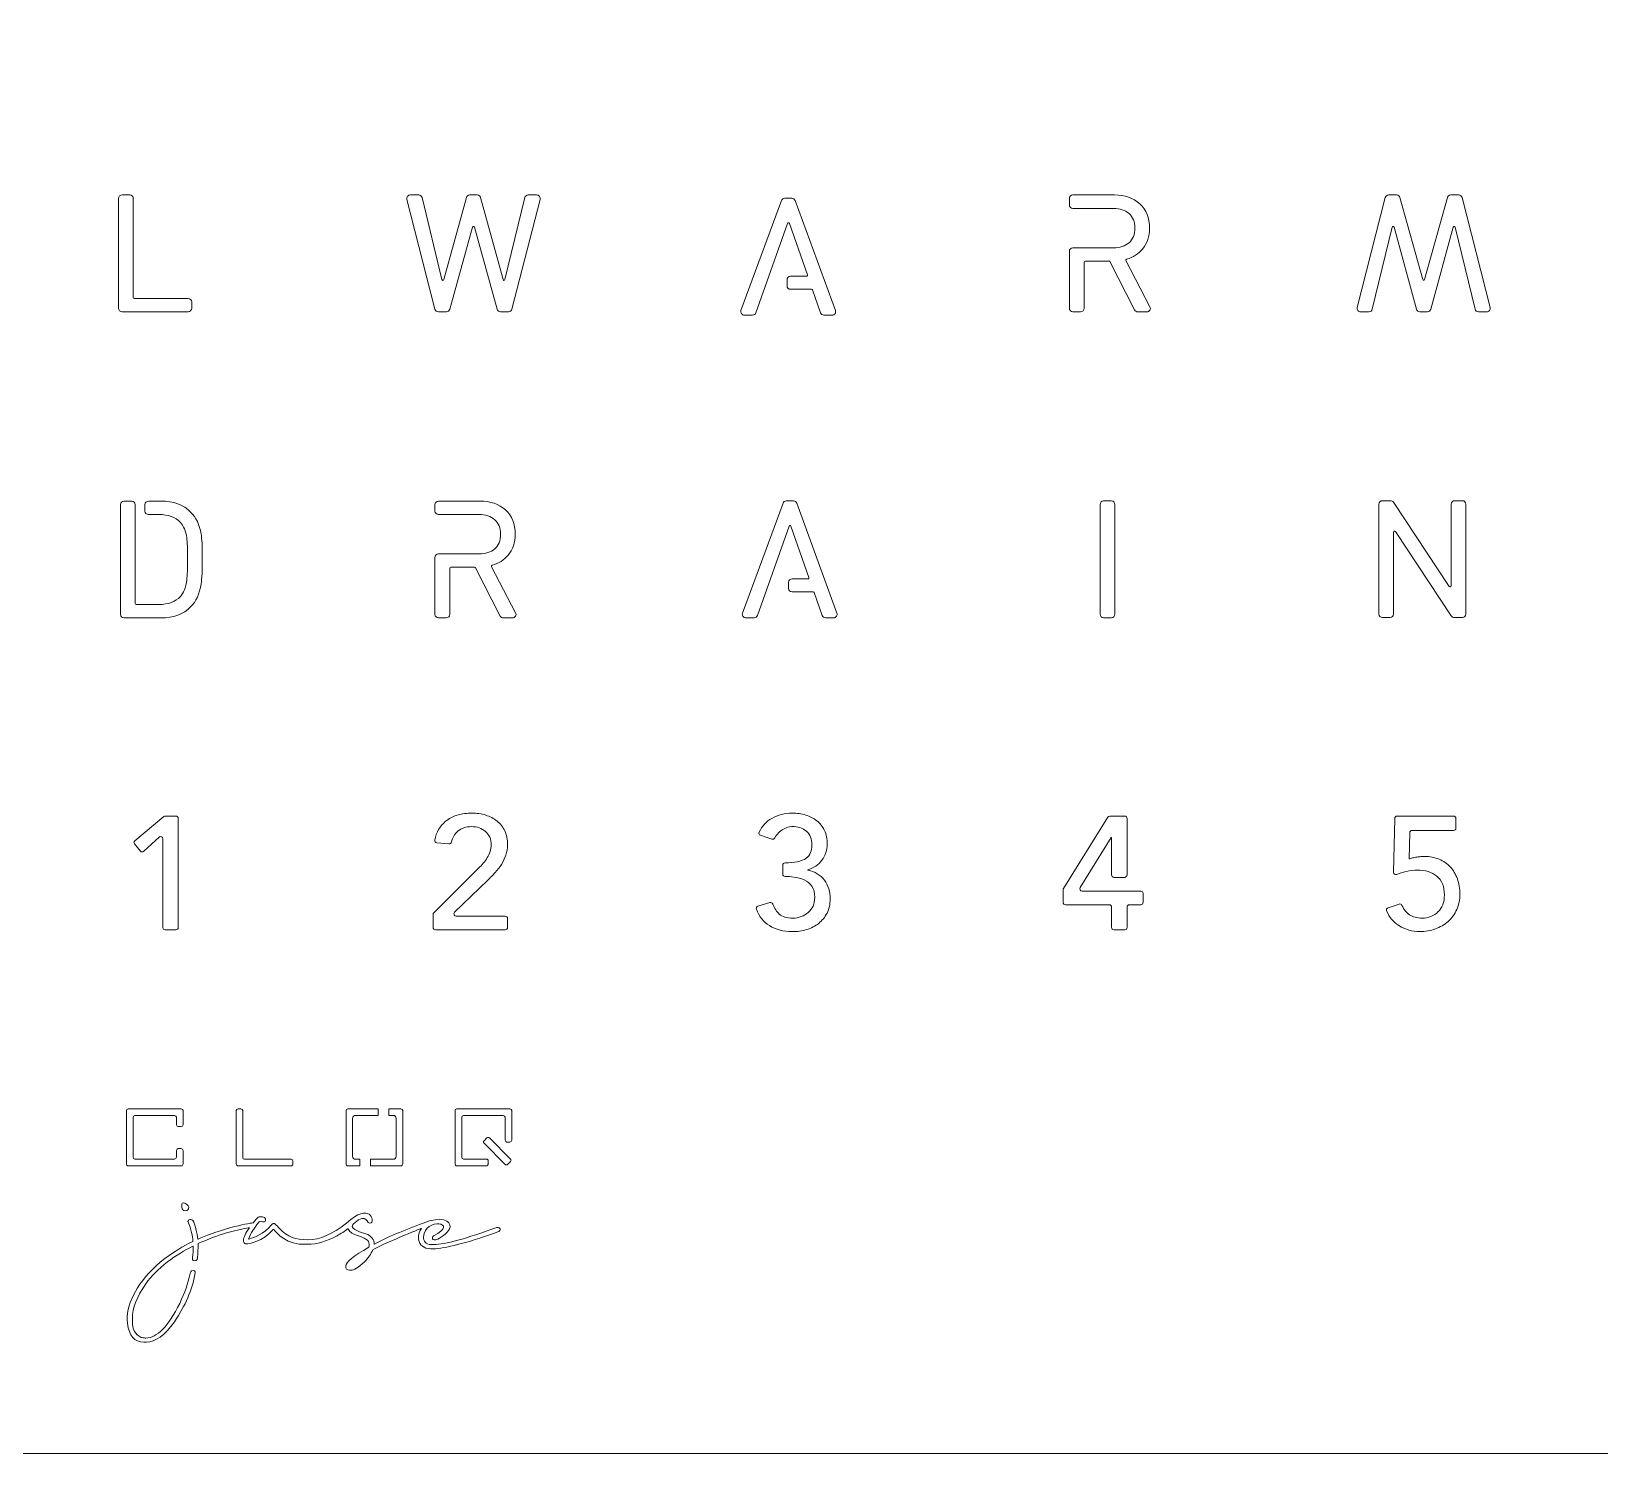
# Model space of a CAD drawing. Header units: millimetres. Extents: x -10 to 590, y -10 to 590.
# Drawn here: x 261 to 425.6, y -9.8 to 139.4 of the extents above; entities that cross this region are included whole.
import ezdxf

# ---------------------------------------------------------------- set-up
doc = ezdxf.new("R2010")
doc.units = ezdxf.units.MM
doc.header["$MEASUREMENT"] = 0
doc.layers.add('Layer 1', color=7, linetype='Continuous', lineweight=0)

msp = doc.modelspace()

# ---------------------------------------------------------------- linework, layer by layer
at = {"layer": 'Layer 1', "color": 18, "lineweight": 9, "true_color": 0x000000}
msp.add_lwpolyline([(590.16, -9.84), (-9.84, -9.84), (-9.84, 590.16), (590.16, 590.16)], close=True, dxfattribs=at)
at = {"layer": 'Layer 1', "color": 250, "lineweight": 9, "true_color": 0x231f20}
for points, knots in [([(277.47, 109.97), (277.47, 109.97), (270.53, 109.97), (270.53, 109.97), (270.33, 109.97), (270.16, 110.14), (270.16, 110.34), (270.16, 110.34), (270.16, 121.86), (270.16, 121.86), (270.16, 122.07), (270.33, 122.23), (270.53, 122.23), (270.53, 122.23), (271.34, 122.23), (271.34, 122.23), (271.54, 122.23), (271.71, 122.07), (271.71, 121.86), (271.71, 121.86), (271.71, 111.49), (271.71, 111.49), (271.71, 111.43), (271.75, 111.38), (271.81, 111.38), (271.81, 111.38), (277.47, 111.38), (277.47, 111.38), (277.67, 111.38), (277.84, 111.21), (277.84, 111.01), (277.84, 111.01), (277.84, 110.34), (277.84, 110.34), (277.84, 110.14), (277.67, 109.97), (277.47, 109.97)], [0, 0, 0, 0, 1, 1, 1, 2, 2, 2, 3, 3, 3, 4, 4, 4, 5, 5, 5, 6, 6, 6, 7, 7, 7, 8, 8, 8, 9, 9, 9, 10, 10, 10, 11, 11, 11, 12, 12, 12, 12]), ([(311.08, 109.97), (311.08, 109.97), (310.25, 109.97), (310.25, 109.97), (310.09, 109.97), (309.94, 110.08), (309.89, 110.24), (309.89, 110.24), (307.51, 118.85), (307.51, 118.85), (307.49, 118.92), (307.43, 118.92), (307.41, 118.92), (307.41, 118.92), (307.41, 118.92), (307.41, 118.92), (307.39, 118.92), (307.33, 118.92), (307.31, 118.85), (307.31, 118.85), (304.92, 110.24), (304.92, 110.24), (304.88, 110.08), (304.73, 109.97), (304.56, 109.97), (304.56, 109.97), (303.73, 109.97), (303.73, 109.97), (303.56, 109.97), (303.42, 110.08), (303.37, 110.25), (303.37, 110.25), (300.43, 121.77), (300.43, 121.77), (300.4, 121.88), (300.42, 122), (300.49, 122.09), (300.56, 122.18), (300.67, 122.23), (300.79, 122.23), (300.79, 122.23), (301.66, 122.23), (301.66, 122.23), (301.83, 122.23), (301.98, 122.12), (302.02, 121.95), (302.02, 121.95), (304.1, 113.35), (304.1, 113.35), (304.12, 113.28), (304.18, 113.27), (304.2, 113.27), (304.22, 113.27), (304.28, 113.28), (304.3, 113.35), (304.3, 113.35), (306.66, 121.96), (306.66, 121.96), (306.7, 122.12), (306.85, 122.23), (307.02, 122.23), (307.02, 122.23), (307.8, 122.23), (307.8, 122.23), (307.97, 122.23), (308.11, 122.12), (308.16, 121.96), (308.16, 121.96), (310.51, 113.35), (310.51, 113.35), (310.53, 113.28), (310.59, 113.27), (310.61, 113.27), (310.63, 113.27), (310.7, 113.28), (310.71, 113.35), (310.71, 113.35), (312.8, 121.95), (312.8, 121.95), (312.84, 122.12), (312.98, 122.23), (313.16, 122.23), (313.16, 122.23), (314.03, 122.23), (314.03, 122.23), (314.14, 122.23), (314.25, 122.18), (314.32, 122.09), (314.39, 122), (314.42, 121.88), (314.39, 121.77), (314.39, 121.77), (311.44, 110.25), (311.44, 110.25), (311.4, 110.08), (311.25, 109.97), (311.08, 109.97)], [0, 0, 0, 0, 1, 1, 1, 2, 2, 2, 3, 3, 3, 4, 4, 4, 5, 5, 5, 6, 6, 6, 7, 7, 7, 8, 8, 8, 9, 9, 9, 10, 10, 10, 11, 11, 11, 12, 12, 12, 13, 13, 13, 14, 14, 14, 15, 15, 15, 16, 16, 16, 17, 17, 17, 18, 18, 18, 19, 19, 19, 20, 20, 20, 21, 21, 21, 22, 22, 22, 23, 23, 23, 24, 24, 24, 25, 25, 25, 26, 26, 26, 27, 27, 27, 28, 28, 28, 29, 29, 29, 30, 30, 30, 31, 31, 31, 32, 32, 32, 32]), ([(345.04, 109.62), (345.04, 109.62), (344.19, 109.62), (344.19, 109.62), (344.03, 109.62), (343.89, 109.72), (343.84, 109.86), (343.84, 109.86), (342.99, 112.26), (342.99, 112.26), (342.98, 112.3), (342.94, 112.33), (342.89, 112.33), (342.89, 112.33), (340.68, 112.33), (340.68, 112.33), (340.58, 112.33), (340.48, 112.37), (340.41, 112.44), (340.35, 112.51), (340.31, 112.6), (340.31, 112.7), (340.31, 112.7), (340.31, 113.34), (340.31, 113.34), (340.31, 113.54), (340.48, 113.71), (340.68, 113.71), (340.68, 113.71), (342.35, 113.71), (342.35, 113.71), (342.39, 113.71), (342.42, 113.72), (342.44, 113.75), (342.46, 113.78), (342.46, 113.81), (342.45, 113.85), (342.45, 113.85), (340.56, 119.23), (340.56, 119.23), (340.54, 119.3), (340.48, 119.3), (340.46, 119.3), (340.46, 119.3), (340.46, 119.3), (340.46, 119.3), (340.44, 119.3), (340.39, 119.3), (340.36, 119.23), (340.36, 119.23), (337.04, 109.86), (337.04, 109.86), (336.99, 109.72), (336.85, 109.62), (336.69, 109.62), (336.69, 109.62), (335.83, 109.62), (335.83, 109.62), (335.71, 109.62), (335.6, 109.68), (335.53, 109.77), (335.46, 109.87), (335.44, 110), (335.48, 110.11), (335.48, 110.11), (339.73, 121.64), (339.73, 121.64), (339.78, 121.78), (339.92, 121.88), (340.07, 121.88), (340.07, 121.88), (340.82, 121.88), (340.82, 121.88), (340.97, 121.88), (341.11, 121.78), (341.17, 121.64), (341.17, 121.64), (345.39, 110.11), (345.39, 110.11), (345.43, 110), (345.42, 109.87), (345.35, 109.77), (345.28, 109.68), (345.17, 109.62), (345.04, 109.62)], [0, 0, 0, 0, 1, 1, 1, 2, 2, 2, 3, 3, 3, 4, 4, 4, 5, 5, 5, 6, 6, 6, 7, 7, 7, 8, 8, 8, 9, 9, 9, 10, 10, 10, 11, 11, 11, 12, 12, 12, 13, 13, 13, 14, 14, 14, 15, 15, 15, 16, 16, 16, 17, 17, 17, 18, 18, 18, 19, 19, 19, 20, 20, 20, 21, 21, 21, 22, 22, 22, 23, 23, 23, 24, 24, 24, 25, 25, 25, 26, 26, 26, 27, 27, 27, 28, 28, 28, 28]), ([(378.07, 109.97), (378.07, 109.97), (377.11, 109.97), (377.11, 109.97), (376.97, 109.97), (376.85, 110.05), (376.78, 110.17), (376.78, 110.17), (374.18, 115.24), (374.18, 115.24), (374.17, 115.27), (374.13, 115.3), (374.09, 115.3), (374.09, 115.3), (371.59, 115.3), (371.59, 115.3), (371.53, 115.3), (371.49, 115.25), (371.49, 115.19), (371.49, 115.19), (371.49, 110.34), (371.49, 110.34), (371.49, 110.14), (371.32, 109.97), (371.12, 109.97), (371.12, 109.97), (370.31, 109.97), (370.31, 109.97), (370.11, 109.97), (369.94, 110.14), (369.94, 110.34), (369.94, 110.34), (369.94, 116.32), (369.94, 116.32), (369.94, 116.52), (370.11, 116.69), (370.31, 116.69), (370.31, 116.69), (374.56, 116.69), (374.56, 116.69), (375.25, 116.69), (375.81, 116.87), (376.21, 117.22), (376.61, 117.57), (376.82, 118.08), (376.82, 118.75), (376.82, 119.42), (376.62, 119.92), (376.2, 120.28), (375.79, 120.64), (375.24, 120.82), (374.56, 120.82), (374.56, 120.82), (370.31, 120.82), (370.31, 120.82), (370.11, 120.82), (369.94, 120.99), (369.94, 121.19), (369.94, 121.19), (369.94, 121.86), (369.94, 121.86), (369.94, 122.07), (370.11, 122.23), (370.31, 122.23), (370.31, 122.23), (374.67, 122.23), (374.67, 122.23), (375.76, 122.23), (376.65, 121.92), (377.33, 121.3), (378.02, 120.67), (378.36, 119.82), (378.36, 118.76), (378.36, 117.88), (378.11, 117.14), (377.62, 116.56), (377.2, 116.05), (376.63, 115.69), (375.95, 115.49), (375.91, 115.48), (375.88, 115.46), (375.87, 115.43), (375.86, 115.41), (375.86, 115.38), (375.87, 115.34), (375.87, 115.34), (378.4, 110.51), (378.4, 110.51), (378.46, 110.39), (378.46, 110.26), (378.39, 110.15), (378.32, 110.04), (378.2, 109.97), (378.07, 109.97)], [0, 0, 0, 0, 1, 1, 1, 2, 2, 2, 3, 3, 3, 4, 4, 4, 5, 5, 5, 6, 6, 6, 7, 7, 7, 8, 8, 8, 9, 9, 9, 10, 10, 10, 11, 11, 11, 12, 12, 12, 13, 13, 13, 14, 14, 14, 15, 15, 15, 16, 16, 16, 17, 17, 17, 18, 18, 18, 19, 19, 19, 20, 20, 20, 21, 21, 21, 22, 22, 22, 23, 23, 23, 24, 24, 24, 25, 25, 25, 26, 26, 26, 27, 27, 27, 28, 28, 28, 29, 29, 29, 30, 30, 30, 31, 31, 31, 31]), ([(413.74, 109.97), (413.74, 109.97), (412.87, 109.97), (412.87, 109.97), (412.7, 109.97), (412.55, 110.09), (412.51, 110.25), (412.51, 110.25), (410.43, 118.85), (410.43, 118.85), (410.41, 118.92), (410.36, 118.93), (410.32, 118.93), (410.3, 118.93), (410.24, 118.92), (410.22, 118.85), (410.22, 118.85), (407.87, 110.24), (407.87, 110.24), (407.82, 110.08), (407.68, 109.97), (407.51, 109.97), (407.51, 109.97), (406.73, 109.97), (406.73, 109.97), (406.56, 109.97), (406.41, 110.08), (406.37, 110.24), (406.37, 110.24), (404.02, 118.85), (404.02, 118.85), (404, 118.93), (403.94, 118.92), (403.91, 118.93), (403.89, 118.93), (403.83, 118.92), (403.81, 118.85), (403.81, 118.85), (401.73, 110.25), (401.73, 110.25), (401.69, 110.09), (401.54, 109.97), (401.37, 109.97), (401.37, 109.97), (400.5, 109.97), (400.5, 109.97), (400.38, 109.97), (400.28, 110.02), (400.21, 110.11), (400.14, 110.2), (400.11, 110.32), (400.14, 110.43), (400.14, 110.43), (403.09, 121.96), (403.09, 121.96), (403.13, 122.12), (403.27, 122.23), (403.44, 122.23), (403.44, 122.23), (404.28, 122.23), (404.28, 122.23), (404.44, 122.23), (404.59, 122.12), (404.63, 121.96), (404.63, 121.96), (407.02, 113.36), (407.02, 113.36), (407.04, 113.28), (407.1, 113.28), (407.12, 113.28), (407.12, 113.28), (407.12, 113.28), (407.12, 113.28), (407.14, 113.28), (407.2, 113.28), (407.22, 113.36), (407.22, 113.36), (409.61, 121.96), (409.61, 121.96), (409.65, 122.12), (409.8, 122.23), (409.96, 122.23), (409.96, 122.23), (410.79, 122.23), (410.79, 122.23), (410.96, 122.23), (411.11, 122.12), (411.15, 121.96), (411.15, 121.96), (414.1, 110.43), (414.1, 110.43), (414.13, 110.32), (414.1, 110.2), (414.03, 110.11), (413.96, 110.02), (413.86, 109.97), (413.74, 109.97)], [0, 0, 0, 0, 1, 1, 1, 2, 2, 2, 3, 3, 3, 4, 4, 4, 5, 5, 5, 6, 6, 6, 7, 7, 7, 8, 8, 8, 9, 9, 9, 10, 10, 10, 11, 11, 11, 12, 12, 12, 13, 13, 13, 14, 14, 14, 15, 15, 15, 16, 16, 16, 17, 17, 17, 18, 18, 18, 19, 19, 19, 20, 20, 20, 21, 21, 21, 22, 22, 22, 23, 23, 23, 24, 24, 24, 25, 25, 25, 26, 26, 26, 27, 27, 27, 28, 28, 28, 29, 29, 29, 30, 30, 30, 31, 31, 31, 32, 32, 32, 32]), ([(274.61, 77.85), (274.61, 77.85), (270.73, 77.85), (270.73, 77.85), (270.53, 77.85), (270.36, 78.01), (270.36, 78.22), (270.36, 78.22), (270.36, 89.74), (270.36, 89.74), (270.36, 89.95), (270.53, 90.11), (270.73, 90.11), (270.73, 90.11), (271.54, 90.11), (271.54, 90.11), (271.75, 90.11), (271.91, 89.95), (271.91, 89.74), (271.91, 89.74), (271.91, 88.84), (271.91, 88.84), (271.91, 88.82), (271.91, 88.81), (271.91, 88.79), (271.91, 88.79), (271.91, 79.36), (271.91, 79.36), (271.91, 79.31), (271.95, 79.26), (272.01, 79.26), (272.01, 79.26), (274.39, 79.26), (274.39, 79.26), (275.36, 79.26), (276.12, 79.54), (276.65, 80.1), (276.99, 80.44), (277.22, 81.03), (277.32, 81.84), (277.38, 82.28), (277.41, 83.05), (277.41, 84.12), (277.41, 85.14), (277.38, 85.86), (277.32, 86.26), (277.23, 86.97), (277, 87.51), (276.65, 87.87), (276.12, 88.42), (275.36, 88.7), (274.39, 88.7), (274.39, 88.7), (273.3, 88.7), (273.3, 88.7), (273.1, 88.7), (272.93, 88.87), (272.93, 89.07), (272.93, 89.07), (272.93, 89.74), (272.93, 89.74), (272.93, 89.95), (273.1, 90.11), (273.3, 90.11), (273.3, 90.11), (274.61, 90.11), (274.61, 90.11), (275.92, 90.11), (276.97, 89.73), (277.73, 88.96), (278.3, 88.39), (278.67, 87.62), (278.83, 86.67), (278.83, 86.67), (278.83, 86.67), (278.83, 86.67), (278.91, 86.18), (278.95, 85.32), (278.95, 84.12), (278.95, 82.86), (278.91, 81.96), (278.83, 81.43), (278.67, 80.39), (278.3, 79.57), (277.73, 79), (276.97, 78.24), (275.92, 77.85), (274.61, 77.85)], [0, 0, 0, 0, 1, 1, 1, 2, 2, 2, 3, 3, 3, 4, 4, 4, 5, 5, 5, 6, 6, 6, 7, 7, 7, 8, 8, 8, 9, 9, 9, 10, 10, 10, 11, 11, 11, 12, 12, 12, 13, 13, 13, 14, 14, 14, 15, 15, 15, 16, 16, 16, 17, 17, 17, 18, 18, 18, 19, 19, 19, 20, 20, 20, 21, 21, 21, 22, 22, 22, 23, 23, 23, 24, 24, 24, 25, 25, 25, 26, 26, 26, 27, 27, 27, 28, 28, 28, 29, 29, 29, 29]), ([(311.51, 77.85), (311.51, 77.85), (310.54, 77.85), (310.54, 77.85), (310.4, 77.85), (310.28, 77.93), (310.21, 78.05), (310.21, 78.05), (307.62, 83.12), (307.62, 83.12), (307.6, 83.15), (307.56, 83.17), (307.52, 83.17), (307.52, 83.17), (305.02, 83.17), (305.02, 83.17), (304.96, 83.17), (304.92, 83.13), (304.92, 83.07), (304.92, 83.07), (304.92, 78.22), (304.92, 78.22), (304.92, 78.01), (304.75, 77.85), (304.55, 77.85), (304.55, 77.85), (303.74, 77.85), (303.74, 77.85), (303.54, 77.85), (303.37, 78.01), (303.37, 78.22), (303.37, 78.22), (303.37, 84.2), (303.37, 84.2), (303.37, 84.4), (303.54, 84.57), (303.74, 84.57), (303.74, 84.57), (307.99, 84.57), (307.99, 84.57), (308.68, 84.57), (309.24, 84.75), (309.64, 85.1), (310.05, 85.45), (310.25, 85.96), (310.25, 86.63), (310.25, 87.29), (310.04, 87.81), (309.64, 88.16), (309.22, 88.52), (308.67, 88.7), (307.99, 88.7), (307.99, 88.7), (303.74, 88.7), (303.74, 88.7), (303.54, 88.7), (303.37, 88.87), (303.37, 89.07), (303.37, 89.07), (303.37, 89.74), (303.37, 89.74), (303.37, 89.95), (303.54, 90.11), (303.74, 90.11), (303.74, 90.11), (308.11, 90.11), (308.11, 90.11), (309.19, 90.11), (310.08, 89.8), (310.76, 89.18), (311.45, 88.55), (311.79, 87.7), (311.79, 86.64), (311.79, 85.76), (311.54, 85.02), (311.05, 84.44), (310.63, 83.93), (310.06, 83.57), (309.38, 83.37), (309.34, 83.36), (309.32, 83.34), (309.3, 83.31), (309.29, 83.29), (309.29, 83.26), (309.31, 83.22), (309.31, 83.22), (309.31, 83.22), (309.31, 83.22), (309.31, 83.22), (311.83, 78.39), (311.83, 78.39), (311.89, 78.27), (311.89, 78.14), (311.82, 78.03), (311.75, 77.92), (311.64, 77.85), (311.51, 77.85)], [0, 0, 0, 0, 1, 1, 1, 2, 2, 2, 3, 3, 3, 4, 4, 4, 5, 5, 5, 6, 6, 6, 7, 7, 7, 8, 8, 8, 9, 9, 9, 10, 10, 10, 11, 11, 11, 12, 12, 12, 13, 13, 13, 14, 14, 14, 15, 15, 15, 16, 16, 16, 17, 17, 17, 18, 18, 18, 19, 19, 19, 20, 20, 20, 21, 21, 21, 22, 22, 22, 23, 23, 23, 24, 24, 24, 25, 25, 25, 26, 26, 26, 27, 27, 27, 28, 28, 28, 29, 29, 29, 30, 30, 30, 31, 31, 31, 32, 32, 32, 32]), ([(345.2, 77.86), (345.2, 77.86), (344.35, 77.86), (344.35, 77.86), (344.19, 77.86), (344.05, 77.96), (344, 78.11), (344, 78.11), (343.15, 80.51), (343.15, 80.51), (343.14, 80.55), (343.1, 80.58), (343.05, 80.58), (343.05, 80.58), (340.84, 80.58), (340.84, 80.58), (340.74, 80.58), (340.64, 80.62), (340.57, 80.69), (340.5, 80.76), (340.47, 80.85), (340.47, 80.95), (340.47, 80.95), (340.47, 81.59), (340.47, 81.59), (340.47, 81.79), (340.64, 81.95), (340.84, 81.95), (340.84, 81.95), (342.51, 81.95), (342.51, 81.95), (342.55, 81.95), (342.58, 81.97), (342.6, 82), (342.62, 82.03), (342.62, 82.06), (342.61, 82.09), (342.61, 82.09), (340.72, 87.48), (340.72, 87.48), (340.7, 87.54), (340.64, 87.55), (340.62, 87.55), (340.62, 87.55), (340.62, 87.55), (340.62, 87.55), (340.6, 87.55), (340.55, 87.54), (340.52, 87.48), (340.52, 87.48), (337.2, 78.11), (337.2, 78.11), (337.15, 77.96), (337.01, 77.86), (336.85, 77.86), (336.85, 77.86), (335.99, 77.86), (335.99, 77.86), (335.87, 77.86), (335.76, 77.92), (335.69, 78.02), (335.62, 78.12), (335.6, 78.25), (335.64, 78.36), (335.64, 78.36), (339.89, 89.89), (339.89, 89.89), (339.94, 90.03), (340.08, 90.13), (340.23, 90.13), (340.23, 90.13), (340.98, 90.13), (340.98, 90.13), (341.13, 90.13), (341.27, 90.03), (341.33, 89.88), (341.33, 89.88), (345.55, 78.36), (345.55, 78.36), (345.59, 78.25), (345.58, 78.12), (345.51, 78.02), (345.44, 77.92), (345.33, 77.86), (345.2, 77.86)], [0, 0, 0, 0, 1, 1, 1, 2, 2, 2, 3, 3, 3, 4, 4, 4, 5, 5, 5, 6, 6, 6, 7, 7, 7, 8, 8, 8, 9, 9, 9, 10, 10, 10, 11, 11, 11, 12, 12, 12, 13, 13, 13, 14, 14, 14, 15, 15, 15, 16, 16, 16, 17, 17, 17, 18, 18, 18, 19, 19, 19, 20, 20, 20, 21, 21, 21, 22, 22, 22, 23, 23, 23, 24, 24, 24, 25, 25, 25, 26, 26, 26, 27, 27, 27, 28, 28, 28, 28]), ([(374.34, 77.86), (374.34, 77.86), (373.54, 77.86), (373.54, 77.86), (373.33, 77.86), (373.17, 78.03), (373.17, 78.23), (373.17, 78.23), (373.17, 89.76), (373.17, 89.76), (373.17, 89.96), (373.33, 90.13), (373.54, 90.13), (373.54, 90.13), (374.34, 90.13), (374.34, 90.13), (374.55, 90.13), (374.71, 89.96), (374.71, 89.76), (374.71, 89.76), (374.71, 78.23), (374.71, 78.23), (374.71, 78.03), (374.55, 77.86), (374.34, 77.86)], [0, 0, 0, 0, 1, 1, 1, 2, 2, 2, 3, 3, 3, 4, 4, 4, 5, 5, 5, 6, 6, 6, 7, 7, 7, 8, 8, 8, 8]), ([(411.18, 77.89), (411.18, 77.89), (410.33, 77.89), (410.33, 77.89), (410.2, 77.89), (410.09, 77.95), (410.02, 78.06), (410.02, 78.06), (404.15, 86.91), (404.15, 86.91), (404.11, 86.98), (404.05, 86.96), (404.04, 86.96), (404.02, 86.95), (403.96, 86.93), (403.96, 86.86), (403.96, 86.86), (403.96, 78.26), (403.96, 78.26), (403.96, 78.06), (403.8, 77.89), (403.59, 77.89), (403.59, 77.89), (402.79, 77.89), (402.79, 77.89), (402.58, 77.89), (402.42, 78.06), (402.42, 78.26), (402.42, 78.26), (402.42, 89.78), (402.42, 89.78), (402.42, 89.99), (402.58, 90.15), (402.79, 90.15), (402.79, 90.15), (403.63, 90.15), (403.63, 90.15), (403.76, 90.15), (403.87, 90.09), (403.94, 89.99), (403.94, 89.99), (409.81, 81.16), (409.81, 81.16), (409.85, 81.1), (409.91, 81.11), (409.93, 81.12), (409.94, 81.12), (410, 81.15), (410, 81.22), (410, 81.22), (410, 89.78), (410, 89.78), (410, 89.99), (410.17, 90.15), (410.37, 90.15), (410.37, 90.15), (411.18, 90.15), (411.18, 90.15), (411.38, 90.15), (411.55, 89.99), (411.55, 89.78), (411.55, 89.78), (411.55, 78.26), (411.55, 78.26), (411.55, 78.06), (411.38, 77.89), (411.18, 77.89)], [0, 0, 0, 0, 1, 1, 1, 2, 2, 2, 3, 3, 3, 4, 4, 4, 5, 5, 5, 6, 6, 6, 7, 7, 7, 8, 8, 8, 9, 9, 9, 10, 10, 10, 11, 11, 11, 12, 12, 12, 13, 13, 13, 14, 14, 14, 15, 15, 15, 16, 16, 16, 17, 17, 17, 18, 18, 18, 19, 19, 19, 20, 20, 20, 21, 21, 21, 22, 22, 22, 22]), ([(274.41, 54.84), (274.41, 54.84), (272.81, 53.36), (272.81, 53.36), (272.71, 53.27), (272.55, 53.28), (272.46, 53.38), (272.46, 53.38), (271.83, 54.13), (271.83, 54.13), (271.75, 54.23), (271.76, 54.39), (271.86, 54.47), (271.86, 54.47), (274.93, 57.01), (274.93, 57.01), (274.97, 57.04), (275.03, 57.06), (275.08, 57.06), (275.08, 57.06), (276.19, 57.06), (276.19, 57.06), (276.32, 57.06), (276.43, 56.96), (276.43, 56.82), (276.43, 56.82), (276.43, 45.37), (276.43, 45.37), (276.43, 45.24), (276.32, 45.13), (276.19, 45.13), (276.19, 45.13), (275.05, 45.13), (275.05, 45.13), (274.92, 45.13), (274.81, 45.24), (274.81, 45.37), (274.81, 45.37), (274.81, 54.66), (274.81, 54.66), (274.81, 54.87), (274.56, 54.98), (274.41, 54.84)], [0, 0, 0, 0, 1, 1, 1, 2, 2, 2, 3, 3, 3, 4, 4, 4, 5, 5, 5, 6, 6, 6, 7, 7, 7, 8, 8, 8, 9, 9, 9, 10, 10, 10, 11, 11, 11, 12, 12, 12, 13, 13, 13, 14, 14, 14, 14]), ([(303.17, 46.75), (303.17, 46.82), (303.2, 46.88), (303.24, 46.92), (303.24, 46.92), (307.95, 51.6), (307.95, 51.6), (308.12, 51.76), (308.29, 51.93), (308.44, 52.12), (308.6, 52.3), (308.74, 52.5), (308.86, 52.7), (308.99, 52.9), (309.09, 53.11), (309.16, 53.34), (309.23, 53.56), (309.27, 53.8), (309.27, 54.05), (309.27, 54.34), (309.22, 54.6), (309.11, 54.84), (309, 55.07), (308.86, 55.27), (308.67, 55.44), (308.49, 55.6), (308.27, 55.73), (308.01, 55.82), (307.76, 55.91), (307.49, 55.95), (307.21, 55.95), (306.63, 55.95), (306.15, 55.79), (305.76, 55.46), (305.43, 55.18), (305.2, 54.8), (305.09, 54.32), (305.06, 54.21), (304.95, 54.12), (304.83, 54.13), (304.83, 54.13), (303.56, 54.24), (303.56, 54.24), (303.41, 54.26), (303.31, 54.39), (303.34, 54.53), (303.42, 54.95), (303.56, 55.32), (303.75, 55.64), (303.98, 56.03), (304.27, 56.35), (304.61, 56.61), (304.95, 56.87), (305.35, 57.06), (305.79, 57.18), (306.23, 57.3), (306.71, 57.37), (307.23, 57.37), (307.75, 57.37), (308.23, 57.3), (308.69, 57.16), (309.14, 57.01), (309.54, 56.81), (309.88, 56.53), (310.23, 56.26), (310.5, 55.91), (310.69, 55.5), (310.89, 55.09), (310.99, 54.61), (310.99, 54.06), (310.99, 53.67), (310.93, 53.3), (310.81, 52.96), (310.69, 52.62), (310.54, 52.29), (310.35, 51.99), (310.16, 51.69), (309.94, 51.4), (309.69, 51.13), (309.44, 50.86), (309.18, 50.6), (308.91, 50.34), (308.91, 50.34), (305.42, 46.97), (305.42, 46.97), (305.27, 46.82), (305.37, 46.55), (305.59, 46.55), (305.59, 46.55), (310.74, 46.55), (310.74, 46.55), (310.88, 46.55), (310.99, 46.44), (310.99, 46.31), (310.99, 46.31), (310.99, 45.38), (310.99, 45.38), (310.99, 45.24), (310.88, 45.13), (310.74, 45.13), (310.74, 45.13), (303.41, 45.13), (303.41, 45.13), (303.28, 45.13), (303.17, 45.24), (303.17, 45.38), (303.17, 45.38), (303.17, 46.75), (303.17, 46.75)], [0, 0, 0, 0, 1, 1, 1, 2, 2, 2, 3, 3, 3, 4, 4, 4, 5, 5, 5, 6, 6, 6, 7, 7, 7, 8, 8, 8, 9, 9, 9, 10, 10, 10, 11, 11, 11, 12, 12, 12, 13, 13, 13, 14, 14, 14, 15, 15, 15, 16, 16, 16, 17, 17, 17, 18, 18, 18, 19, 19, 19, 20, 20, 20, 21, 21, 21, 22, 22, 22, 23, 23, 23, 24, 24, 24, 25, 25, 25, 26, 26, 26, 27, 27, 27, 28, 28, 28, 29, 29, 29, 30, 30, 30, 31, 31, 31, 32, 32, 32, 33, 33, 33, 34, 34, 34, 35, 35, 35, 36, 36, 36, 36]), ([(338.52, 47.98), (338.64, 48.02), (338.77, 47.95), (338.82, 47.83), (339, 47.37), (339.23, 47.01), (339.5, 46.77), (339.82, 46.49), (340.3, 46.35), (340.92, 46.35), (341.24, 46.35), (341.53, 46.4), (341.8, 46.51), (342.08, 46.61), (342.32, 46.76), (342.53, 46.95), (342.75, 47.13), (342.91, 47.36), (343.04, 47.62), (343.16, 47.88), (343.22, 48.18), (343.22, 48.5), (343.22, 49), (343.12, 49.39), (342.91, 49.69), (342.7, 49.99), (342.44, 50.21), (342.11, 50.37), (341.78, 50.52), (341.43, 50.62), (341.03, 50.66), (340.72, 50.7), (340.41, 50.72), (340.11, 50.73), (339.98, 50.73), (339.87, 50.83), (339.87, 50.97), (339.87, 50.97), (339.87, 51.9), (339.87, 51.9), (339.87, 52.04), (339.98, 52.14), (340.11, 52.15), (340.62, 52.16), (341.05, 52.2), (341.39, 52.27), (341.78, 52.35), (342.09, 52.47), (342.31, 52.63), (342.54, 52.79), (342.69, 52.99), (342.78, 53.22), (342.87, 53.46), (342.92, 53.72), (342.92, 54.01), (342.92, 54.65), (342.73, 55.14), (342.35, 55.46), (341.94, 55.81), (341.43, 55.97), (340.82, 55.95), (340.51, 55.94), (340.2, 55.86), (339.93, 55.7), (339.54, 55.48), (339.23, 55.16), (339.02, 54.76), (338.96, 54.65), (338.84, 54.6), (338.72, 54.64), (338.72, 54.64), (337.53, 55.04), (337.53, 55.04), (337.39, 55.09), (337.32, 55.24), (337.39, 55.37), (337.7, 56.01), (338.14, 56.49), (338.72, 56.82), (339.36, 57.18), (340.08, 57.37), (340.88, 57.37), (341.36, 57.37), (341.83, 57.3), (342.27, 57.17), (342.71, 57.04), (343.1, 56.84), (343.44, 56.57), (343.78, 56.3), (344.05, 55.96), (344.24, 55.55), (344.44, 55.14), (344.54, 54.66), (344.54, 54.11), (344.54, 53.49), (344.35, 52.92), (343.97, 52.43), (343.6, 51.94), (343.1, 51.6), (342.5, 51.42), (342.5, 51.42), (342.5, 51.39), (342.5, 51.39), (342.87, 51.32), (343.2, 51.19), (343.49, 51.01), (343.78, 50.83), (344.03, 50.61), (344.23, 50.34), (344.44, 50.07), (344.59, 49.77), (344.69, 49.44), (344.79, 49.11), (344.84, 48.76), (344.84, 48.39), (344.84, 47.81), (344.73, 47.31), (344.51, 46.88), (344.29, 46.45), (344, 46.09), (343.64, 45.8), (343.27, 45.51), (342.85, 45.3), (342.37, 45.15), (341.89, 45.01), (341.39, 44.93), (340.86, 44.93), (339.95, 44.93), (339.15, 45.14), (338.46, 45.56), (337.84, 45.93), (337.38, 46.51), (337.1, 47.29), (337.06, 47.42), (337.13, 47.56), (337.26, 47.6), (337.26, 47.6), (338.52, 47.98), (338.52, 47.98)], [0, 0, 0, 0, 1, 1, 1, 2, 2, 2, 3, 3, 3, 4, 4, 4, 5, 5, 5, 6, 6, 6, 7, 7, 7, 8, 8, 8, 9, 9, 9, 10, 10, 10, 11, 11, 11, 12, 12, 12, 13, 13, 13, 14, 14, 14, 15, 15, 15, 16, 16, 16, 17, 17, 17, 18, 18, 18, 19, 19, 19, 20, 20, 20, 21, 21, 21, 22, 22, 22, 23, 23, 23, 24, 24, 24, 25, 25, 25, 26, 26, 26, 27, 27, 27, 28, 28, 28, 29, 29, 29, 30, 30, 30, 31, 31, 31, 32, 32, 32, 33, 33, 33, 34, 34, 34, 35, 35, 35, 36, 36, 36, 37, 37, 37, 38, 38, 38, 39, 39, 39, 40, 40, 40, 41, 41, 41, 42, 42, 42, 43, 43, 43, 44, 44, 44, 45, 45, 45, 46, 46, 46, 46]), ([(377.43, 49.18), (377.43, 49.18), (376.6, 49.18), (376.6, 49.18), (376.6, 49.18), (376.23, 49.18), (376.23, 49.18), (376.23, 49.18), (374.13, 49.18), (374.13, 49.18), (374.13, 49.18), (373.38, 49.18), (373.38, 49.18), (373.38, 49.18), (371.28, 49.18), (371.28, 49.18), (371.09, 49.18), (370.97, 49.39), (371.07, 49.55), (371.07, 49.55), (374.34, 54.8), (374.34, 54.8), (374.34, 54.8), (374.37, 54.8), (374.37, 54.8), (374.37, 54.8), (374.37, 50.88), (374.37, 50.88), (374.37, 50.74), (374.48, 50.63), (374.62, 50.63), (374.62, 50.63), (375.74, 50.63), (375.74, 50.63), (375.88, 50.63), (375.99, 50.74), (375.99, 50.88), (375.99, 50.88), (375.99, 56.82), (375.99, 56.82), (375.99, 56.95), (375.88, 57.06), (375.75, 57.06), (375.75, 57.06), (374.17, 57.06), (374.17, 57.06), (374.09, 57.06), (374.01, 57.02), (373.96, 56.95), (373.96, 56.95), (369.32, 49.47), (369.32, 49.47), (369.3, 49.43), (369.28, 49.39), (369.28, 49.34), (369.28, 49.34), (369.28, 48.01), (369.28, 48.01), (369.28, 47.87), (369.39, 47.76), (369.53, 47.76), (369.53, 47.76), (374.13, 47.76), (374.13, 47.76), (374.26, 47.76), (374.37, 47.65), (374.37, 47.52), (374.37, 47.52), (374.37, 45.38), (374.37, 45.38), (374.37, 45.24), (374.48, 45.13), (374.61, 45.13), (374.61, 45.13), (375.75, 45.13), (375.75, 45.13), (375.88, 45.13), (375.99, 45.24), (375.99, 45.38), (375.99, 45.38), (375.99, 47.52), (375.99, 47.52), (375.99, 47.65), (376.1, 47.76), (376.23, 47.76), (376.23, 47.76), (377.43, 47.76), (377.43, 47.76), (377.56, 47.76), (377.67, 47.87), (377.67, 48.01), (377.67, 48.01), (377.67, 48.94), (377.67, 48.94), (377.67, 49.07), (377.56, 49.18), (377.43, 49.18)], [0, 0, 0, 0, 1, 1, 1, 2, 2, 2, 3, 3, 3, 4, 4, 4, 5, 5, 5, 6, 6, 6, 7, 7, 7, 8, 8, 8, 9, 9, 9, 10, 10, 10, 11, 11, 11, 12, 12, 12, 13, 13, 13, 14, 14, 14, 15, 15, 15, 16, 16, 16, 17, 17, 17, 18, 18, 18, 19, 19, 19, 20, 20, 20, 21, 21, 21, 22, 22, 22, 23, 23, 23, 24, 24, 24, 25, 25, 25, 26, 26, 26, 27, 27, 27, 28, 28, 28, 29, 29, 29, 30, 30, 30, 31, 31, 31, 32, 32, 32, 32]), ([(410.25, 55.55), (410.25, 55.55), (405.91, 55.55), (405.91, 55.55), (405.77, 55.55), (405.66, 55.44), (405.66, 55.3), (405.66, 55.3), (405.61, 52.56), (405.61, 52.56), (405.69, 52.6), (405.8, 52.63), (405.95, 52.67), (406.1, 52.7), (406.24, 52.73), (406.4, 52.75), (406.55, 52.77), (406.7, 52.79), (406.84, 52.8), (406.99, 52.81), (407.11, 52.82), (407.21, 52.82), (407.77, 52.82), (408.28, 52.72), (408.74, 52.53), (409.19, 52.34), (409.58, 52.07), (409.91, 51.72), (410.23, 51.37), (410.48, 50.96), (410.66, 50.48), (410.83, 49.99), (410.92, 49.46), (410.92, 48.87), (410.92, 48.28), (410.81, 47.74), (410.59, 47.26), (410.37, 46.77), (410.07, 46.36), (409.69, 46.01), (409.31, 45.66), (408.86, 45.4), (408.36, 45.21), (407.85, 45.03), (407.31, 44.93), (406.72, 44.93), (405.92, 44.93), (405.19, 45.14), (404.53, 45.56), (403.95, 45.93), (403.52, 46.44), (403.23, 47.1), (403.18, 47.23), (403.25, 47.38), (403.38, 47.43), (403.38, 47.43), (404.54, 47.82), (404.54, 47.82), (404.66, 47.87), (404.79, 47.8), (404.84, 47.69), (405.05, 47.24), (405.3, 46.92), (405.62, 46.71), (405.98, 46.47), (406.43, 46.35), (406.97, 46.35), (407.28, 46.35), (407.59, 46.4), (407.87, 46.52), (408.16, 46.63), (408.41, 46.79), (408.62, 47), (408.83, 47.2), (408.99, 47.46), (409.12, 47.76), (409.24, 48.07), (409.3, 48.41), (409.3, 48.79), (409.3, 49.67), (409.04, 50.32), (408.5, 50.75), (407.97, 51.19), (407.27, 51.4), (406.42, 51.4), (406.12, 51.4), (405.73, 51.35), (405.27, 51.24), (404.93, 51.16), (404.61, 51.06), (404.3, 50.94), (404.14, 50.87), (403.97, 50.99), (403.97, 51.17), (403.97, 51.17), (404.09, 56.82), (404.09, 56.82), (404.09, 56.96), (404.2, 57.06), (404.34, 57.06), (404.34, 57.06), (410.25, 57.06), (410.25, 57.06), (410.39, 57.06), (410.5, 56.95), (410.5, 56.82), (410.5, 56.82), (410.5, 55.79), (410.5, 55.79), (410.5, 55.66), (410.39, 55.55), (410.25, 55.55)], [0, 0, 0, 0, 1, 1, 1, 2, 2, 2, 3, 3, 3, 4, 4, 4, 5, 5, 5, 6, 6, 6, 7, 7, 7, 8, 8, 8, 9, 9, 9, 10, 10, 10, 11, 11, 11, 12, 12, 12, 13, 13, 13, 14, 14, 14, 15, 15, 15, 16, 16, 16, 17, 17, 17, 18, 18, 18, 19, 19, 19, 20, 20, 20, 21, 21, 21, 22, 22, 22, 23, 23, 23, 24, 24, 24, 25, 25, 25, 26, 26, 26, 27, 27, 27, 28, 28, 28, 29, 29, 29, 30, 30, 30, 31, 31, 31, 32, 32, 32, 33, 33, 33, 34, 34, 34, 35, 35, 35, 36, 36, 36, 37, 37, 37, 37]), ([(271.69, 25.45), (271.69, 25.55), (271.78, 25.64), (271.88, 25.64), (271.88, 25.64), (276.05, 25.64), (276.05, 25.64), (276.16, 25.64), (276.24, 25.55), (276.24, 25.45), (276.24, 25.45), (276.24, 24.66), (276.24, 24.66), (276.24, 24.56), (276.33, 24.47), (276.43, 24.47), (276.43, 24.47), (276.75, 24.47), (276.75, 24.47), (276.86, 24.47), (276.94, 24.56), (276.94, 24.66), (276.94, 24.66), (276.94, 26.15), (276.94, 26.15), (276.94, 26.25), (276.86, 26.34), (276.75, 26.34), (276.75, 26.34), (271.18, 26.34), (271.18, 26.34), (271.08, 26.34), (270.99, 26.25), (270.99, 26.15), (270.99, 26.15), (270.99, 20.56), (270.99, 20.56), (270.99, 20.45), (271.08, 20.36), (271.18, 20.36), (271.18, 20.36), (276.75, 20.36), (276.75, 20.36), (276.86, 20.36), (276.94, 20.45), (276.94, 20.56), (276.94, 20.56), (276.94, 21.98), (276.94, 21.98), (276.94, 22.08), (276.86, 22.17), (276.75, 22.17), (276.75, 22.17), (276.43, 22.17), (276.43, 22.17), (276.33, 22.17), (276.24, 22.08), (276.24, 21.98), (276.24, 21.98), (276.24, 21.26), (276.24, 21.26), (276.24, 21.15), (276.16, 21.07), (276.05, 21.07), (276.05, 21.07), (271.88, 21.07), (271.88, 21.07), (271.78, 21.07), (271.69, 21.15), (271.69, 21.26), (271.69, 21.26), (271.69, 25.45), (271.69, 25.45)], [0, 0, 0, 0, 1, 1, 1, 2, 2, 2, 3, 3, 3, 4, 4, 4, 5, 5, 5, 6, 6, 6, 7, 7, 7, 8, 8, 8, 9, 9, 9, 10, 10, 10, 11, 11, 11, 12, 12, 12, 13, 13, 13, 14, 14, 14, 15, 15, 15, 16, 16, 16, 17, 17, 17, 18, 18, 18, 19, 19, 19, 20, 20, 20, 21, 21, 21, 22, 22, 22, 23, 23, 23, 24, 24, 24, 24]), ([(283.2, 26.15), (283.2, 26.25), (283.11, 26.34), (283.01, 26.34), (283.01, 26.34), (282.7, 26.34), (282.7, 26.34), (282.6, 26.34), (282.51, 26.25), (282.51, 26.15), (282.51, 26.15), (282.51, 20.56), (282.51, 20.56), (282.51, 20.45), (282.6, 20.36), (282.7, 20.36), (282.7, 20.36), (288.27, 20.36), (288.27, 20.36), (288.38, 20.36), (288.46, 20.45), (288.46, 20.56), (288.46, 20.56), (288.46, 20.86), (288.46, 20.86), (288.46, 20.96), (288.38, 21.05), (288.27, 21.05), (288.27, 21.05), (283.39, 21.05), (283.39, 21.05), (283.28, 21.05), (283.2, 21.13), (283.2, 21.24), (283.2, 21.24), (283.2, 26.15), (283.2, 26.15)], [0, 0, 0, 0, 1, 1, 1, 2, 2, 2, 3, 3, 3, 4, 4, 4, 5, 5, 5, 6, 6, 6, 7, 7, 7, 8, 8, 8, 9, 9, 9, 10, 10, 10, 11, 11, 11, 12, 12, 12, 12]), ([(295.5, 21.05), (295.5, 21.05), (295.03, 21.05), (295.03, 21.05), (294.86, 21.05), (294.72, 21.19), (294.72, 21.37), (294.72, 21.37), (294.72, 25.34), (294.72, 25.34), (294.72, 25.51), (294.86, 25.65), (295.03, 25.65), (295.03, 25.65), (297.42, 25.65), (297.42, 25.65), (297.42, 25.65), (297.42, 26.34), (297.42, 26.34), (297.42, 26.34), (294.23, 26.34), (294.23, 26.34), (294.12, 26.34), (294.04, 26.25), (294.04, 26.15), (294.04, 26.15), (294.04, 20.56), (294.04, 20.56), (294.04, 20.45), (294.12, 20.36), (294.23, 20.36), (294.23, 20.36), (295.5, 20.36), (295.5, 20.36), (295.5, 20.36), (295.5, 21.05), (295.5, 21.05)], [0, 0, 0, 0, 1, 1, 1, 2, 2, 2, 3, 3, 3, 4, 4, 4, 5, 5, 5, 6, 6, 6, 7, 7, 7, 8, 8, 8, 9, 9, 9, 10, 10, 10, 11, 11, 11, 12, 12, 12, 12]), ([(299.79, 26.34), (299.79, 26.34), (298.51, 26.34), (298.51, 26.34), (298.51, 26.34), (298.51, 25.65), (298.51, 25.65), (298.51, 25.65), (298.98, 25.65), (298.98, 25.65), (299.16, 25.65), (299.3, 25.51), (299.3, 25.34), (299.3, 25.34), (299.3, 21.37), (299.3, 21.37), (299.3, 21.19), (299.16, 21.05), (298.98, 21.05), (298.98, 21.05), (296.6, 21.05), (296.6, 21.05), (296.6, 21.05), (296.6, 20.36), (296.6, 20.36), (296.6, 20.36), (299.79, 20.36), (299.79, 20.36), (299.9, 20.36), (299.98, 20.45), (299.98, 20.56), (299.98, 20.56), (299.98, 26.15), (299.98, 26.15), (299.98, 26.25), (299.9, 26.34), (299.79, 26.34)], [0, 0, 0, 0, 1, 1, 1, 2, 2, 2, 3, 3, 3, 4, 4, 4, 5, 5, 5, 6, 6, 6, 7, 7, 7, 8, 8, 8, 9, 9, 9, 10, 10, 10, 11, 11, 11, 12, 12, 12, 12]), ([(306.18, 25.45), (306.18, 25.55), (306.26, 25.64), (306.37, 25.64), (306.37, 25.64), (310.54, 25.64), (310.54, 25.64), (310.65, 25.64), (310.73, 25.55), (310.73, 25.45), (310.73, 25.45), (310.73, 23.04), (310.73, 23.04), (310.73, 22.94), (310.82, 22.85), (310.92, 22.85), (310.92, 22.85), (311.24, 22.85), (311.24, 22.85), (311.34, 22.85), (311.43, 22.94), (311.43, 23.04), (311.43, 23.04), (311.43, 26.15), (311.43, 26.15), (311.43, 26.25), (311.34, 26.34), (311.24, 26.34), (311.24, 26.34), (305.67, 26.34), (305.67, 26.34), (305.57, 26.34), (305.48, 26.25), (305.48, 26.15), (305.48, 26.15), (305.48, 20.56), (305.48, 20.56), (305.48, 20.45), (305.57, 20.36), (305.67, 20.36), (305.67, 20.36), (308.76, 20.36), (308.76, 20.36), (308.86, 20.36), (308.95, 20.45), (308.95, 20.56), (308.95, 20.56), (308.95, 20.87), (308.95, 20.87), (308.95, 20.98), (308.86, 21.07), (308.76, 21.07), (308.76, 21.07), (306.37, 21.07), (306.37, 21.07), (306.26, 21.07), (306.18, 21.15), (306.18, 21.26), (306.18, 21.26), (306.18, 25.45), (306.18, 25.45)], [0, 0, 0, 0, 1, 1, 1, 2, 2, 2, 3, 3, 3, 4, 4, 4, 5, 5, 5, 6, 6, 6, 7, 7, 7, 8, 8, 8, 9, 9, 9, 10, 10, 10, 11, 11, 11, 12, 12, 12, 13, 13, 13, 14, 14, 14, 15, 15, 15, 16, 16, 16, 17, 17, 17, 18, 18, 18, 19, 19, 19, 20, 20, 20, 20]), ([(308.52, 22.72), (308.44, 22.79), (308.44, 22.91), (308.52, 22.99), (308.52, 22.99), (308.82, 23.29), (308.82, 23.29), (308.89, 23.36), (309.01, 23.36), (309.09, 23.29), (309.09, 23.29), (311.29, 21.07), (311.29, 21.07), (311.37, 21), (311.37, 20.88), (311.29, 20.8), (311.29, 20.8), (310.99, 20.5), (310.99, 20.5), (310.92, 20.43), (310.8, 20.43), (310.72, 20.5), (310.72, 20.5), (308.52, 22.72), (308.52, 22.72)], [0, 0, 0, 0, 1, 1, 1, 2, 2, 2, 3, 3, 3, 4, 4, 4, 5, 5, 5, 6, 6, 6, 7, 7, 7, 8, 8, 8, 8]), ([(277.67, 9.06), (277.44, 7.93), (277.12, 7.14), (276.58, 5.92), (275.37, 3.5), (274.19, 2.29), (273.03, 2.29), (273.03, 2.29), (272.97, 2.29), (272.97, 2.29), (272.84, 2.29), (272.69, 2.32), (272.53, 2.36), (271.92, 2.62), (271.62, 3.19), (271.62, 4.09), (271.62, 4.09), (271.62, 4.37), (271.62, 4.37), (271.62, 5.43), (272.09, 6.64), (273.03, 7.99), (273.57, 8.75), (274.32, 9.51), (275.29, 10.28), (276.21, 10.96), (277.1, 11.51), (277.96, 11.93), (277.96, 11.93), (278, 11.93), (278, 11.93), (278, 11.52), (277.97, 11.11), (277.93, 10.69), (277.93, 10.69), (277.86, 10.39), (278.14, 10.39), (278.43, 10.38), (278.45, 10.74), (278.45, 10.74), (278.49, 11.2), (278.51, 11.67), (278.51, 12.14), (278.51, 12.14), (278.51, 12.21), (278.51, 12.21), (278.73, 12.29), (280.76, 13.25), (283.24, 13.76), (283.49, 13.8), (283.71, 13.83), (283.9, 13.87), (283.5, 13.3), (283.28, 12.85), (283.28, 12.54), (283.28, 12.54), (283.28, 12.48), (283.28, 12.48), (283.28, 12.42), (283.29, 12.38), (283.31, 12.34), (283.36, 12.23), (283.45, 12.17), (283.58, 12.17), (283.82, 12.17), (285.31, 12.4), (286.41, 13.7), (286.82, 13.29), (287.78, 12.01), (289.83, 12.13), (289.83, 12.13), (290.04, 12.13), (290.04, 12.13), (290.96, 12.13), (291.97, 12.43), (293.09, 13.02), (293.49, 13.24), (293.88, 13.5), (294.26, 13.77), (294.35, 13.5), (294.63, 13.27), (295.13, 13.07), (296.01, 12.84), (296.46, 12.53), (296.46, 12.14), (296.46, 12.06), (296.44, 11.96), (296.42, 11.82), (294.81, 10.91), (294, 10.24), (294, 9.82), (294, 9.82), (294, 9.78), (294, 9.78), (294, 9.57), (294.13, 9.45), (294.39, 9.41), (294.39, 9.41), (294.56, 9.41), (294.56, 9.41), (294.87, 9.41), (295.33, 9.69), (295.95, 10.26), (296.37, 10.7), (296.67, 11.12), (296.84, 11.54), (297.95, 12.18), (301.82, 13.76), (301.94, 13.8), (301.74, 13.49), (301.6, 13.21), (301.65, 12.66), (301.74, 12.02), (302.19, 11.67), (302.91, 11.65), (302.91, 11.65), (302.97, 11.65), (302.97, 11.65), (303.5, 11.63), (304.3, 11.75), (305.38, 12.01), (307.09, 12.45), (308.15, 12.74), (309.6, 13.31), (310, 13.42), (310.21, 13.54), (310.21, 13.67), (310.21, 13.78), (310.14, 13.86), (309.99, 13.89), (309.99, 13.89), (309.97, 13.89), (309.97, 13.89), (309.88, 13.89), (309.84, 13.92), (309.34, 13.72), (306.08, 12.54), (304.16, 12.06), (303.02, 12.09), (303.02, 12.09), (302.94, 12.09), (302.94, 12.09), (302.41, 12.1), (302.15, 12.49), (302.17, 12.9), (302.27, 15.02), (306.04, 14.4), (303.22, 13.01), (303.03, 12.91), (303.01, 12.39), (303.66, 12.68), (304.16, 12.91), (304.89, 13.45), (304.95, 13.92), (305.05, 14.61), (304.03, 15.12), (302.13, 14.35), (300.09, 13.61), (298.39, 12.87), (297.02, 12.14), (297.02, 12.14), (297, 12.14), (297, 12.14), (297, 12.63), (296.7, 13), (296.1, 13.24), (295.2, 13.48), (294.35, 13.86), (294.82, 14.29), (296.38, 15.69), (296.13, 14.06), (296.67, 14.37), (297.05, 14.59), (296.57, 16.61), (294.1, 14.35), (292.57, 13.17), (291.35, 12.6), (289.99, 12.6), (289.99, 12.6), (289.98, 12.6), (289.98, 12.6), (288.72, 12.6), (287.98, 12.86), (286.97, 13.85), (286.71, 14.16), (286.54, 14.32), (286.47, 14.32), (286.47, 14.32), (286.45, 14.32), (286.45, 14.32), (286.38, 14.32), (286.2, 14.16), (285.92, 13.85), (285.02, 12.98), (284.06, 12.74), (283.81, 12.66), (283.81, 12.67), (283.81, 12.68), (283.8, 12.68), (283.92, 13), (284.07, 13.3), (284.25, 13.57), (284.78, 14.28), (284.86, 14.54), (285.04, 14.51), (285.49, 14.45), (285.55, 14.49), (285.58, 14.57), (285.73, 14.91), (285.32, 15.02), (285.09, 15.02), (284.83, 15.03), (284.85, 15.05), (284.3, 14.38), (283.91, 14.34), (283.13, 14.17), (281.94, 13.88), (280.38, 13.42), (279.24, 13.02), (278.51, 12.68), (278.51, 12.68), (278.49, 12.68), (278.49, 12.68), (278.28, 14.05), (278.03, 14.74), (277.74, 14.74), (277.59, 14.74), (277.49, 14.66), (277.44, 14.5), (277.79, 13.68), (277.96, 13), (277.96, 12.45), (277.96, 12.45), (277.96, 12.42), (277.96, 12.42), (276.99, 11.99), (275.84, 11.27), (274.52, 10.25), (272.21, 8.18), (271.06, 6.15), (271.06, 4.15), (271.06, 4.15), (271.09, 3.84), (271.09, 3.84), (271.26, 2.52), (271.84, 1.86), (272.82, 1.86), (272.82, 1.86), (273.1, 1.86), (273.1, 1.86), (274.02, 1.86), (275, 2.57), (276.05, 4), (277.18, 5.76), (277.86, 7.21), (278.21, 9.12), (278.21, 9.12), (278.27, 9.36), (278, 9.37), (277.73, 9.39), (277.67, 9.06), (277.67, 9.06)], [0, 0, 0, 0, 1, 1, 1, 2, 2, 2, 3, 3, 3, 4, 4, 4, 5, 5, 5, 6, 6, 6, 7, 7, 7, 8, 8, 8, 9, 9, 9, 10, 10, 10, 11, 11, 11, 12, 12, 12, 13, 13, 13, 14, 14, 14, 15, 15, 15, 16, 16, 16, 17, 17, 17, 18, 18, 18, 19, 19, 19, 20, 20, 20, 21, 21, 21, 22, 22, 22, 23, 23, 23, 24, 24, 24, 25, 25, 25, 26, 26, 26, 27, 27, 27, 28, 28, 28, 29, 29, 29, 30, 30, 30, 31, 31, 31, 32, 32, 32, 33, 33, 33, 34, 34, 34, 35, 35, 35, 36, 36, 36, 37, 37, 37, 38, 38, 38, 39, 39, 39, 40, 40, 40, 41, 41, 41, 42, 42, 42, 43, 43, 43, 44, 44, 44, 45, 45, 45, 46, 46, 46, 47, 47, 47, 48, 48, 48, 49, 49, 49, 50, 50, 50, 51, 51, 51, 52, 52, 52, 53, 53, 53, 54, 54, 54, 55, 55, 55, 56, 56, 56, 57, 57, 57, 58, 58, 58, 59, 59, 59, 60, 60, 60, 61, 61, 61, 62, 62, 62, 63, 63, 63, 64, 64, 64, 65, 65, 65, 66, 66, 66, 67, 67, 67, 68, 68, 68, 69, 69, 69, 70, 70, 70, 71, 71, 71, 72, 72, 72, 73, 73, 73, 74, 74, 74, 75, 75, 75, 76, 76, 76, 77, 77, 77, 78, 78, 78, 79, 79, 79, 80, 80, 80, 81, 81, 81, 82, 82, 82, 83, 83, 83, 84, 84, 84, 85, 85, 85, 86, 86, 86, 87, 87, 87, 87]), ([(277.53, 16.01), (277.53, 16.21), (277.16, 16.47), (276.96, 16.47), (276.76, 16.47), (276.8, 16.21), (276.8, 16.01), (276.8, 15.8), (276.96, 15.64), (277.17, 15.64), (277.37, 15.64), (277.53, 15.8), (277.53, 16.01)], [0, 0, 0, 0, 1, 1, 1, 2, 2, 2, 3, 3, 3, 4, 4, 4, 4])]:
    msp.add_open_spline(points, degree=3, knots=knots, dxfattribs=at)

doc.saveas('drawing.dxf')
